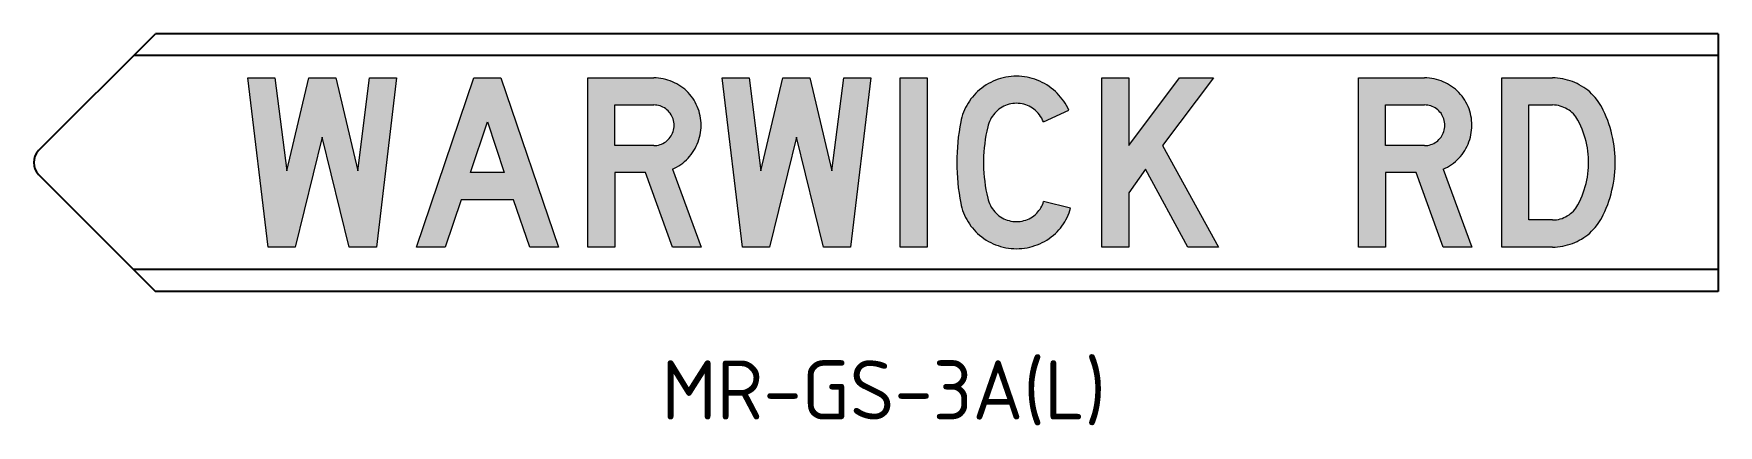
# Model space of a CAD drawing. Extents: x 47.6 to 147.2, y -248.9 to -225.8.
import ezdxf

# ---------------------------------------------------------------- set-up
doc = ezdxf.new("R2010")
doc.units = 0
doc.header["$LTSCALE"] = 12
doc.header["$MEASUREMENT"] = 0
doc.layers.get('0').update_dxf_attribs({"linetype": 'CONTINUOUS'})
doc.layers.add('L25', color=1, linetype='CONTINUOUS')
doc.layers.add('T50', color=7, linetype='CONTINUOUS')
doc.styles.add('ISO', font='ISO3098B')

msp = doc.modelspace()

# ---------------------------------------------------------------- hatches: boundary and pattern name
at = {"layer": 'L25'}
h = msp.add_hatch(color=256, dxfattribs=at)
h.paths.add_polyline_path([(60.239, -228.372), (61.84, -228.372), (62.538, -233.869), (63.835, -228.372), (65.436, -228.372), (66.733, -233.869), (67.437, -228.372), (69.033, -228.372), (67.836, -238.369), (66.235, -238.369), (64.638, -231.869), (63.037, -238.369), (61.441, -238.369)])
h.paths.add_polyline_path([(75.398, -233.969), (73.403, -233.969), (74.401, -230.971)], flags=16)
h.paths.add_polyline_path([(70.205, -238.369), (73.603, -228.372), (75.199, -228.372), (78.596, -238.369), (76.9, -238.369), (75.947, -235.57), (72.854, -235.57), (71.901, -238.369)])
h.paths.add_polyline_path([(88.273, -228.372), (89.87, -228.372), (90.568, -233.869), (91.87, -228.372), (93.466, -228.372), (94.768, -233.869), (95.467, -228.372), (97.063, -228.372), (95.866, -238.369), (94.265, -238.369), (92.668, -231.869), (91.067, -238.369), (89.471, -238.369)])
h.paths.add_polyline_path([(98.804, -228.372), (100.4, -228.372), (100.4, -238.369), (98.804, -238.369)])
h.paths.add_polyline_path([(110.716, -228.372), (112.313, -228.372), (112.313, -232.368), (115.311, -228.372), (117.311, -228.372), (114.313, -232.368), (117.61, -238.369), (115.809, -238.369), (113.31, -233.77), (112.313, -235.171), (112.313, -238.369), (110.716, -238.369)])
h.paths.add_polyline_path([(129.797, -232.368), (127.497, -232.368), (127.497, -229.969), (129.797, -229.969), (129.892, -229.973), (129.987, -229.983), (130.076, -230.003), (130.166, -230.028), (130.256, -230.058), (130.341, -230.098), (130.426, -230.143), (130.5, -230.198), (130.575, -230.258), (130.645, -230.318), (130.71, -230.388), (130.77, -230.462), (130.82, -230.542), (130.864, -230.622), (130.904, -230.712), (130.939, -230.797), (130.964, -230.891), (130.979, -230.981), (130.994, -231.076), (130.994, -231.171), (130.994, -231.265), (130.979, -231.36), (130.964, -231.45), (130.939, -231.54), (130.904, -231.63), (130.864, -231.714), (130.82, -231.799), (130.77, -231.879), (130.71, -231.949), (130.645, -232.019), (130.575, -232.084), (130.5, -232.143), (130.426, -232.193), (130.341, -232.243), (130.256, -232.278), (130.166, -232.313), (130.076, -232.338), (129.987, -232.358), (129.892, -232.368)], flags=16)
h.paths.add_polyline_path([(130.894, -233.77), (132.595, -238.369), (130.894, -238.369), (129.298, -233.969), (127.497, -233.969), (127.497, -238.369), (125.901, -238.369), (125.901, -228.372), (129.797, -228.372), (129.937, -228.372), (130.081, -228.382), (130.221, -228.402), (130.361, -228.427), (130.5, -228.457), (130.635, -228.497), (130.77, -228.542), (130.904, -228.592), (131.029, -228.652), (131.159, -228.716), (131.279, -228.791), (131.398, -228.866), (131.513, -228.951), (131.623, -229.041), (131.727, -229.135), (131.827, -229.235), (131.922, -229.34), (132.012, -229.455), (132.097, -229.569), (132.176, -229.684), (132.246, -229.809), (132.311, -229.934), (132.371, -230.063), (132.426, -230.198), (132.471, -230.333), (132.506, -230.467), (132.541, -230.607), (132.566, -230.747), (132.581, -230.886), (132.59, -231.026), (132.595, -231.171), (132.59, -231.315), (132.581, -231.455), (132.561, -231.6), (132.536, -231.739), (132.506, -231.879), (132.466, -232.014), (132.421, -232.148), (132.371, -232.283), (132.311, -232.413), (132.241, -232.543), (132.171, -232.662), (132.092, -232.782), (132.012, -232.902), (131.917, -233.011), (131.822, -233.116), (131.722, -233.221), (131.618, -233.316), (131.508, -233.406), (131.393, -233.49), (131.274, -233.57), (131.149, -233.645), (131.024, -233.71)])
h.paths.add_polyline_path([(137.364, -236.768), (135.968, -236.768), (135.968, -229.969), (137.364, -229.969), (137.479, -229.973), (137.594, -229.988), (137.709, -230.003), (137.818, -230.033), (137.928, -230.068), (138.033, -230.108), (138.138, -230.158), (138.237, -230.213), (138.337, -230.278), (138.427, -230.343), (138.512, -230.417), (138.597, -230.497), (138.671, -230.587), (138.741, -230.677), (138.806, -230.772), (138.866, -230.871), (138.951, -231.041), (139.036, -231.216), (139.11, -231.395), (139.18, -231.575), (139.24, -231.754), (139.295, -231.939), (139.345, -232.128), (139.39, -232.318), (139.425, -232.508), (139.45, -232.697), (139.469, -232.887), (139.484, -233.081), (139.494, -233.276), (139.494, -233.465), (139.484, -233.66), (139.469, -233.849), (139.45, -234.044), (139.425, -234.234), (139.39, -234.423), (139.345, -234.613), (139.295, -234.797), (139.24, -234.982), (139.18, -235.166), (139.11, -235.346), (139.036, -235.526), (138.951, -235.7), (138.866, -235.87), (138.806, -235.97), (138.741, -236.064), (138.671, -236.154), (138.597, -236.239), (138.512, -236.319), (138.427, -236.394), (138.337, -236.463), (138.237, -236.528), (138.138, -236.583), (138.033, -236.633), (137.928, -236.673), (137.818, -236.708), (137.709, -236.733), (137.594, -236.753), (137.479, -236.768)], flags=16)
h.paths.add_polyline_path([(137.364, -238.369), (134.366, -238.369), (134.366, -228.372), (137.364, -228.372), (137.514, -228.372), (137.664, -228.382), (137.813, -228.402), (137.963, -228.422), (138.108, -228.452), (138.252, -228.492), (138.397, -228.532), (138.537, -228.582), (138.676, -228.637), (138.816, -228.701), (138.946, -228.771), (139.075, -228.846), (139.205, -228.926), (139.325, -229.011), (139.445, -229.101), (139.559, -229.2), (139.669, -229.3), (139.774, -229.405), (139.874, -229.52), (139.968, -229.634), (140.058, -229.754), (140.143, -229.879), (140.223, -230.003), (140.298, -230.138), (140.362, -230.268), (140.457, -230.472), (140.542, -230.677), (140.622, -230.881), (140.697, -231.091), (140.761, -231.3), (140.826, -231.51), (140.876, -231.724), (140.926, -231.944), (140.966, -232.158), (141.001, -232.378), (141.026, -232.597), (141.051, -232.817), (141.061, -233.036), (141.071, -233.261), (141.071, -233.48), (141.061, -233.7), (141.051, -233.924), (141.026, -234.144), (141.001, -234.363), (140.966, -234.583), (140.926, -234.797), (140.876, -235.012), (140.826, -235.226), (140.761, -235.441), (140.697, -235.65), (140.622, -235.86), (140.542, -236.064), (140.457, -236.269), (140.362, -236.468), (140.298, -236.603), (140.223, -236.733), (140.143, -236.862), (140.058, -236.987), (139.968, -237.107), (139.874, -237.222), (139.774, -237.331), (139.669, -237.441), (139.559, -237.541), (139.445, -237.641), (139.325, -237.73), (139.205, -237.815), (139.075, -237.895), (138.946, -237.97), (138.816, -238.04), (138.676, -238.1), (138.537, -238.159), (138.397, -238.209), (138.252, -238.249), (138.108, -238.289), (137.963, -238.319), (137.813, -238.339), (137.664, -238.359), (137.514, -238.369)])
h.paths.add_polyline_path([(84.233, -232.368), (81.933, -232.368), (81.933, -229.969), (84.233, -229.969), (84.328, -229.973), (84.422, -229.983), (84.512, -230.003), (84.602, -230.028), (84.692, -230.058), (84.777, -230.098), (84.861, -230.143), (84.936, -230.198), (85.011, -230.258), (85.081, -230.318), (85.146, -230.388), (85.206, -230.462), (85.255, -230.542), (85.3, -230.622), (85.34, -230.712), (85.375, -230.797), (85.4, -230.891), (85.415, -230.981), (85.43, -231.076), (85.43, -231.171), (85.43, -231.265), (85.415, -231.36), (85.4, -231.45), (85.375, -231.54), (85.34, -231.63), (85.3, -231.714), (85.255, -231.799), (85.206, -231.879), (85.146, -231.949), (85.081, -232.019), (85.011, -232.084), (84.936, -232.143), (84.861, -232.193), (84.777, -232.243), (84.692, -232.278), (84.602, -232.313), (84.512, -232.338), (84.422, -232.358), (84.328, -232.368)], flags=16)
h.paths.add_polyline_path([(85.33, -233.77), (87.031, -238.369), (85.33, -238.369), (83.734, -233.969), (81.933, -233.969), (81.933, -238.369), (80.337, -238.369), (80.337, -228.372), (84.233, -228.372), (84.372, -228.372), (84.517, -228.382), (84.657, -228.402), (84.797, -228.427), (84.936, -228.457), (85.071, -228.497), (85.206, -228.542), (85.34, -228.592), (85.465, -228.652), (85.595, -228.716), (85.714, -228.791), (85.834, -228.866), (85.949, -228.951), (86.059, -229.041), (86.163, -229.135), (86.263, -229.235), (86.358, -229.34), (86.448, -229.455), (86.532, -229.569), (86.612, -229.684), (86.682, -229.809), (86.747, -229.934), (86.807, -230.063), (86.862, -230.198), (86.907, -230.333), (86.942, -230.467), (86.976, -230.607), (87.001, -230.747), (87.016, -230.886), (87.026, -231.026), (87.031, -231.171), (87.026, -231.315), (87.016, -231.455), (86.996, -231.6), (86.971, -231.739), (86.942, -231.879), (86.902, -232.014), (86.857, -232.148), (86.807, -232.283), (86.747, -232.413), (86.677, -232.543), (86.607, -232.662), (86.527, -232.782), (86.443, -232.902), (86.353, -233.011), (86.258, -233.116), (86.158, -233.221), (86.054, -233.316), (85.944, -233.406), (85.829, -233.49), (85.709, -233.57), (85.585, -233.645), (85.46, -233.71)])
h.paths.add_polyline_path([(105.673, -228.272), (105.513, -228.272), (105.359, -228.287), (105.199, -228.302), (105.044, -228.327), (104.89, -228.362), (104.735, -228.402), (104.586, -228.447), (104.436, -228.502), (104.291, -228.562), (104.152, -228.632), (104.012, -228.706), (103.877, -228.786), (103.742, -228.876), (103.618, -228.966), (103.493, -229.066), (103.373, -229.17), (103.269, -229.275), (103.164, -229.385), (103.069, -229.5), (102.974, -229.614), (102.889, -229.739), (102.81, -229.864), (102.735, -229.993), (102.665, -230.123), (102.6, -230.258), (102.54, -230.398), (102.49, -230.537), (102.446, -230.682), (102.406, -230.827), (102.376, -230.971), (102.321, -231.265), (102.276, -231.565), (102.236, -231.864), (102.206, -232.163), (102.181, -232.468), (102.161, -232.767), (102.151, -233.066), (102.146, -233.371), (102.151, -233.67), (102.161, -233.974), (102.181, -234.274), (102.206, -234.578), (102.236, -234.877), (102.276, -235.176), (102.321, -235.471), (102.376, -235.77), (102.406, -235.915), (102.446, -236.059), (102.49, -236.204), (102.54, -236.344), (102.6, -236.483), (102.665, -236.618), (102.735, -236.748), (102.81, -236.877), (102.889, -237.002), (102.974, -237.127), (103.069, -237.242), (103.164, -237.356), (103.269, -237.466), (103.373, -237.571), (103.493, -237.676), (103.618, -237.775), (103.742, -237.865), (103.877, -237.955), (104.012, -238.035), (104.152, -238.11), (104.291, -238.174), (104.436, -238.239), (104.586, -238.289), (104.735, -238.339), (104.89, -238.379), (105.044, -238.409), (105.199, -238.439), (105.359, -238.454), (105.513, -238.464), (105.673, -238.469), (105.833, -238.464), (105.987, -238.454), (106.147, -238.439), (106.302, -238.409), (106.456, -238.379), (106.606, -238.339), (106.76, -238.289), (106.905, -238.239), (107.05, -238.174), (107.194, -238.11), (107.334, -238.035), (107.469, -237.955), (107.604, -237.865), (107.728, -237.775), (107.853, -237.676), (107.973, -237.571), (108.077, -237.466), (108.177, -237.361), (108.272, -237.247), (108.362, -237.132), (108.447, -237.007), (108.526, -236.882), (108.601, -236.758), (108.666, -236.623), (108.726, -236.488), (108.781, -236.354), (108.831, -236.214), (108.871, -236.069), (107.269, -235.67), (107.244, -235.77), (107.209, -235.865), (107.165, -235.955), (107.12, -236.044), (107.065, -236.134), (107.005, -236.219), (106.94, -236.294), (106.87, -236.369), (106.79, -236.443), (106.706, -236.518), (106.616, -236.583), (106.521, -236.638), (106.421, -236.693), (106.322, -236.738), (106.217, -236.778), (106.112, -236.808), (106.002, -236.838), (105.892, -236.853), (105.783, -236.867), (105.673, -236.867), (105.563, -236.867), (105.449, -236.853), (105.344, -236.838), (105.234, -236.808), (105.129, -236.778), (105.025, -236.738), (104.925, -236.693), (104.825, -236.638), (104.73, -236.583), (104.64, -236.518), (104.556, -236.443), (104.476, -236.369), (104.396, -236.284), (104.321, -236.199), (104.251, -236.104), (104.186, -236.004), (104.132, -235.905), (104.082, -235.8), (104.042, -235.69), (104.002, -235.58), (103.972, -235.471), (103.917, -235.226), (103.872, -234.982), (103.832, -234.737), (103.797, -234.488), (103.767, -234.244), (103.747, -233.994), (103.733, -233.745), (103.728, -233.495), (103.728, -233.246), (103.733, -232.996), (103.747, -232.747), (103.767, -232.498), (103.797, -232.253), (103.832, -232.004), (103.872, -231.759), (103.917, -231.515), (103.972, -231.27), (104.002, -231.156), (104.042, -231.046), (104.082, -230.941), (104.132, -230.836), (104.186, -230.737), (104.251, -230.637), (104.321, -230.542), (104.396, -230.452), (104.476, -230.373), (104.556, -230.293), (104.64, -230.223), (104.73, -230.158), (104.825, -230.098), (104.925, -230.048), (105.025, -230.003), (105.129, -229.964), (105.234, -229.929), (105.344, -229.904), (105.449, -229.884), (105.563, -229.874), (105.673, -229.869), (105.783, -229.874), (105.892, -229.884), (106.002, -229.904), (106.112, -229.929), (106.217, -229.964), (106.322, -230.003), (106.421, -230.048), (106.521, -230.098), (106.616, -230.158), (106.706, -230.223), (106.79, -230.293), (106.87, -230.373), (106.955, -230.457), (107.03, -230.552), (107.1, -230.652), (107.165, -230.752), (107.219, -230.861), (107.269, -230.971), (108.771, -230.268), (108.701, -230.133), (108.631, -230.003), (108.551, -229.869), (108.467, -229.744), (108.377, -229.619), (108.282, -229.505), (108.182, -229.39), (108.077, -229.275), (107.973, -229.17), (107.853, -229.066), (107.728, -228.966), (107.604, -228.876), (107.469, -228.786), (107.334, -228.706), (107.194, -228.632), (107.05, -228.562), (106.905, -228.502), (106.76, -228.447), (106.606, -228.402), (106.456, -228.362), (106.302, -228.327), (106.147, -228.302), (105.987, -228.287), (105.833, -228.272)])

# ---------------------------------------------------------------- linework, layer by layer
at = {"color": 1, "lineweight": 0}
for points in [[(60.239, -228.372), (61.84, -228.372), (62.538, -233.869), (63.835, -228.372), (65.436, -228.372), (66.733, -233.869), (67.437, -228.372), (69.033, -228.372), (67.836, -238.369), (66.235, -238.369), (64.638, -231.869), (63.037, -238.369), (61.441, -238.369), (60.239, -228.372), (60.239, -228.372)], [(70.205, -238.369), (73.603, -228.372), (75.199, -228.372), (78.596, -238.369), (76.9, -238.369), (75.947, -235.57), (72.854, -235.57), (71.901, -238.369), (70.205, -238.369), (70.205, -238.369)], [(85.33, -233.77), (87.031, -238.369), (85.33, -238.369), (83.734, -233.969), (81.933, -233.969), (81.933, -238.369), (80.337, -238.369), (80.337, -228.372)], [(80.337, -228.372), (84.233, -228.372)], [(87.031, -231.171), (87.026, -231.026), (87.016, -230.886), (87.001, -230.747), (86.976, -230.607), (86.942, -230.467), (86.907, -230.333), (86.862, -230.198), (86.807, -230.063), (86.747, -229.934), (86.682, -229.809), (86.612, -229.684), (86.532, -229.569), (86.448, -229.455), (86.358, -229.34), (86.263, -229.235), (86.163, -229.135), (86.059, -229.041), (85.949, -228.951), (85.834, -228.866), (85.714, -228.791), (85.595, -228.716), (85.465, -228.652), (85.34, -228.592), (85.206, -228.542), (85.071, -228.497), (84.936, -228.457), (84.797, -228.427), (84.657, -228.402), (84.517, -228.382), (84.372, -228.372), (84.233, -228.372)], [(88.273, -228.372), (89.87, -228.372), (90.568, -233.869), (91.87, -228.372), (93.466, -228.372), (94.768, -233.869), (95.467, -228.372), (97.063, -228.372), (95.866, -238.369), (94.265, -238.369), (92.668, -231.869), (91.067, -238.369), (89.471, -238.369), (88.273, -228.372), (88.273, -228.372)], [(98.804, -228.372), (100.4, -228.372), (100.4, -238.369), (98.804, -238.369), (98.804, -228.372), (98.804, -228.372)], [(105.673, -228.272), (105.513, -228.272), (105.359, -228.287), (105.199, -228.302), (105.044, -228.327), (104.89, -228.362), (104.735, -228.402), (104.586, -228.447), (104.436, -228.502), (104.291, -228.562), (104.152, -228.632), (104.012, -228.706), (103.877, -228.786), (103.742, -228.876), (103.618, -228.966), (103.493, -229.066), (103.373, -229.17), (103.269, -229.275), (103.164, -229.385), (103.069, -229.5), (102.974, -229.614), (102.889, -229.739), (102.81, -229.864), (102.735, -229.993), (102.665, -230.123), (102.6, -230.258), (102.54, -230.398), (102.49, -230.537), (102.446, -230.682), (102.406, -230.827), (102.376, -230.971), (102.321, -231.265), (102.276, -231.565), (102.236, -231.864), (102.206, -232.163), (102.181, -232.468), (102.161, -232.767), (102.151, -233.066), (102.146, -233.371), (102.151, -233.67), (102.161, -233.974), (102.181, -234.274), (102.206, -234.578), (102.236, -234.877), (102.276, -235.176), (102.321, -235.471), (102.376, -235.77), (102.406, -235.915), (102.446, -236.059), (102.49, -236.204), (102.54, -236.344), (102.6, -236.483), (102.665, -236.618), (102.735, -236.748), (102.81, -236.877), (102.889, -237.002), (102.974, -237.127), (103.069, -237.242), (103.164, -237.356), (103.269, -237.466), (103.373, -237.571), (103.493, -237.676), (103.618, -237.775), (103.742, -237.865), (103.877, -237.955), (104.012, -238.035), (104.152, -238.11), (104.291, -238.174), (104.436, -238.239), (104.586, -238.289), (104.735, -238.339), (104.89, -238.379), (105.044, -238.409), (105.199, -238.439), (105.359, -238.454), (105.513, -238.464), (105.673, -238.469), (105.833, -238.464), (105.987, -238.454), (106.147, -238.439), (106.302, -238.409), (106.456, -238.379), (106.606, -238.339), (106.76, -238.289), (106.905, -238.239), (107.05, -238.174), (107.194, -238.11), (107.334, -238.035), (107.469, -237.955), (107.604, -237.865), (107.728, -237.775), (107.853, -237.676), (107.973, -237.571), (108.077, -237.466), (108.177, -237.361), (108.272, -237.247), (108.362, -237.132), (108.447, -237.007), (108.526, -236.882), (108.601, -236.758), (108.666, -236.623), (108.726, -236.488), (108.781, -236.354), (108.831, -236.214), (108.871, -236.069), (107.269, -235.67)], [(107.973, -229.17), (107.853, -229.066), (107.728, -228.966), (107.604, -228.876), (107.469, -228.786), (107.334, -228.706), (107.194, -228.632), (107.05, -228.562), (106.905, -228.502), (106.76, -228.447), (106.606, -228.402), (106.456, -228.362), (106.302, -228.327), (106.147, -228.302), (105.987, -228.287), (105.833, -228.272), (105.673, -228.272)], [(110.716, -228.372), (112.313, -228.372), (112.313, -232.368), (115.311, -228.372), (117.311, -228.372), (114.313, -232.368), (117.61, -238.369), (115.809, -238.369), (113.31, -233.77), (112.313, -235.171), (112.313, -238.369), (110.716, -238.369), (110.716, -228.372), (110.716, -228.372)], [(130.894, -233.77), (132.595, -238.369), (130.894, -238.369), (129.298, -233.969), (127.497, -233.969), (127.497, -238.369), (125.901, -238.369), (125.901, -228.372)], [(125.901, -228.372), (129.797, -228.372)], [(132.595, -231.171), (132.59, -231.026), (132.581, -230.886), (132.566, -230.747), (132.541, -230.607), (132.506, -230.467), (132.471, -230.333), (132.426, -230.198), (132.371, -230.063), (132.311, -229.934), (132.246, -229.809), (132.176, -229.684), (132.097, -229.569), (132.012, -229.455), (131.922, -229.34), (131.827, -229.235), (131.727, -229.135), (131.623, -229.041), (131.513, -228.951), (131.398, -228.866), (131.279, -228.791), (131.159, -228.716), (131.029, -228.652), (130.904, -228.592), (130.77, -228.542), (130.635, -228.497), (130.5, -228.457), (130.361, -228.427), (130.221, -228.402), (130.081, -228.382), (129.937, -228.372), (129.797, -228.372)], [(137.364, -238.369), (134.366, -238.369), (134.366, -228.372)], [(134.366, -228.372), (137.364, -228.372)], [(140.362, -230.268), (140.298, -230.138), (140.223, -230.003), (140.143, -229.879), (140.058, -229.754), (139.968, -229.634), (139.874, -229.52), (139.774, -229.405), (139.669, -229.3), (139.559, -229.2), (139.445, -229.101), (139.325, -229.011), (139.205, -228.926), (139.075, -228.846), (138.946, -228.771), (138.816, -228.701), (138.676, -228.637), (138.537, -228.582), (138.397, -228.532), (138.252, -228.492), (138.108, -228.452), (137.963, -228.422), (137.813, -228.402), (137.664, -228.382), (137.514, -228.372), (137.364, -228.372)], [(84.233, -232.368), (81.933, -232.368), (81.933, -229.969)], [(81.933, -229.969), (84.233, -229.969)], [(85.43, -231.171), (85.43, -231.076), (85.415, -230.981), (85.4, -230.891), (85.375, -230.797), (85.34, -230.712), (85.3, -230.622), (85.255, -230.542), (85.206, -230.462), (85.146, -230.388), (85.081, -230.318), (85.011, -230.258), (84.936, -230.198), (84.861, -230.143), (84.777, -230.098), (84.692, -230.058), (84.602, -230.028), (84.512, -230.003), (84.422, -229.983), (84.328, -229.973), (84.233, -229.969)], [(105.673, -229.869), (105.563, -229.874), (105.449, -229.884), (105.344, -229.904), (105.234, -229.929), (105.129, -229.964), (105.025, -230.003), (104.925, -230.048), (104.825, -230.098), (104.73, -230.158), (104.64, -230.223), (104.556, -230.293), (104.476, -230.373), (104.396, -230.452), (104.321, -230.542), (104.251, -230.637), (104.186, -230.737), (104.132, -230.836), (104.082, -230.941), (104.042, -231.046), (104.002, -231.156), (103.972, -231.27), (103.917, -231.515), (103.872, -231.759), (103.832, -232.004), (103.797, -232.253), (103.767, -232.498), (103.747, -232.747), (103.733, -232.996), (103.728, -233.246), (103.728, -233.495), (103.733, -233.745), (103.747, -233.994), (103.767, -234.244), (103.797, -234.488), (103.832, -234.737), (103.872, -234.982), (103.917, -235.226), (103.972, -235.471), (104.002, -235.58), (104.042, -235.69), (104.082, -235.8), (104.132, -235.905), (104.186, -236.004), (104.251, -236.104), (104.321, -236.199), (104.396, -236.284), (104.476, -236.369), (104.556, -236.443), (104.64, -236.518), (104.73, -236.583), (104.825, -236.638), (104.925, -236.693), (105.025, -236.738), (105.129, -236.778), (105.234, -236.808), (105.344, -236.838), (105.449, -236.853), (105.563, -236.867), (105.673, -236.867), (105.783, -236.867), (105.892, -236.853), (106.002, -236.838), (106.112, -236.808), (106.217, -236.778), (106.322, -236.738), (106.421, -236.693), (106.521, -236.638), (106.616, -236.583), (106.706, -236.518), (106.79, -236.443), (106.87, -236.369), (106.94, -236.294), (107.005, -236.219), (107.065, -236.134), (107.12, -236.044), (107.165, -235.955), (107.209, -235.865), (107.244, -235.77), (107.269, -235.67)], [(106.87, -230.373), (106.79, -230.293), (106.706, -230.223), (106.616, -230.158), (106.521, -230.098), (106.421, -230.048), (106.322, -230.003), (106.217, -229.964), (106.112, -229.929), (106.002, -229.904), (105.892, -229.884), (105.783, -229.874), (105.673, -229.869)], [(108.771, -230.268), (108.701, -230.133), (108.631, -230.003), (108.551, -229.869), (108.467, -229.744), (108.377, -229.619), (108.282, -229.505), (108.182, -229.39), (108.077, -229.275), (107.973, -229.17)], [(129.797, -232.368), (127.497, -232.368), (127.497, -229.969)], [(127.497, -229.969), (129.797, -229.969)], [(130.994, -231.171), (130.994, -231.076), (130.979, -230.981), (130.964, -230.891), (130.939, -230.797), (130.904, -230.712), (130.864, -230.622), (130.82, -230.542), (130.77, -230.462), (130.71, -230.388), (130.645, -230.318), (130.575, -230.258), (130.5, -230.198), (130.426, -230.143), (130.341, -230.098), (130.256, -230.058), (130.166, -230.028), (130.076, -230.003), (129.987, -229.983), (129.892, -229.973), (129.797, -229.969)], [(137.364, -236.768), (135.968, -236.768), (135.968, -229.969)], [(135.968, -229.969), (137.364, -229.969)], [(138.866, -230.871), (138.806, -230.772), (138.741, -230.677), (138.671, -230.587), (138.597, -230.497), (138.512, -230.417), (138.427, -230.343), (138.337, -230.278), (138.237, -230.213), (138.138, -230.158), (138.033, -230.108), (137.928, -230.068), (137.818, -230.033), (137.709, -230.003), (137.594, -229.988), (137.479, -229.973), (137.364, -229.969)], [(75.398, -233.969), (73.403, -233.969), (74.401, -230.971), (75.398, -233.969), (75.398, -233.969)], [(107.269, -230.971), (107.219, -230.861), (107.165, -230.752), (107.1, -230.652), (107.03, -230.552), (106.955, -230.457), (106.87, -230.373)], [(107.269, -230.971), (108.771, -230.268)], [(138.866, -235.87), (138.951, -235.7), (139.036, -235.526), (139.11, -235.346), (139.18, -235.166), (139.24, -234.982), (139.295, -234.797), (139.345, -234.613), (139.39, -234.423), (139.425, -234.234), (139.45, -234.044), (139.469, -233.849), (139.484, -233.66), (139.494, -233.465), (139.494, -233.276), (139.484, -233.081), (139.469, -232.887), (139.45, -232.697), (139.425, -232.508), (139.39, -232.318), (139.345, -232.128), (139.295, -231.939), (139.24, -231.754), (139.18, -231.575), (139.11, -231.395), (139.036, -231.216), (138.951, -231.041), (138.866, -230.871)], [(140.362, -236.468), (140.457, -236.269), (140.542, -236.064), (140.622, -235.86), (140.697, -235.65), (140.761, -235.441), (140.826, -235.226), (140.876, -235.012), (140.926, -234.797), (140.966, -234.583), (141.001, -234.363), (141.026, -234.144), (141.051, -233.924), (141.061, -233.7), (141.071, -233.48), (141.071, -233.261), (141.061, -233.036), (141.051, -232.817), (141.026, -232.597), (141.001, -232.378), (140.966, -232.158), (140.926, -231.944), (140.876, -231.724), (140.826, -231.51), (140.761, -231.3), (140.697, -231.091), (140.622, -230.881), (140.542, -230.677), (140.457, -230.472), (140.362, -230.268)], [(84.233, -232.368), (84.328, -232.368), (84.422, -232.358), (84.512, -232.338), (84.602, -232.313), (84.692, -232.278), (84.777, -232.243), (84.861, -232.193), (84.936, -232.143), (85.011, -232.084), (85.081, -232.019), (85.146, -231.949), (85.206, -231.879), (85.255, -231.799), (85.3, -231.714), (85.34, -231.63), (85.375, -231.54), (85.4, -231.45), (85.415, -231.36), (85.43, -231.265), (85.43, -231.171)], [(85.33, -233.77), (85.46, -233.71), (85.585, -233.645), (85.709, -233.57), (85.829, -233.49), (85.944, -233.406), (86.054, -233.316), (86.158, -233.221), (86.258, -233.116), (86.353, -233.011), (86.443, -232.902), (86.527, -232.782), (86.607, -232.662), (86.677, -232.543), (86.747, -232.413), (86.807, -232.283), (86.857, -232.148), (86.902, -232.014), (86.942, -231.879), (86.971, -231.739), (86.996, -231.6), (87.016, -231.455), (87.026, -231.315), (87.031, -231.171)], [(129.797, -232.368), (129.892, -232.368), (129.987, -232.358), (130.076, -232.338), (130.166, -232.313), (130.256, -232.278), (130.341, -232.243), (130.426, -232.193), (130.5, -232.143), (130.575, -232.084), (130.645, -232.019), (130.71, -231.949), (130.77, -231.879), (130.82, -231.799), (130.864, -231.714), (130.904, -231.63), (130.939, -231.54), (130.964, -231.45), (130.979, -231.36), (130.994, -231.265), (130.994, -231.171)], [(130.894, -233.77), (131.024, -233.71), (131.149, -233.645), (131.274, -233.57), (131.393, -233.49), (131.508, -233.406), (131.618, -233.316), (131.722, -233.221), (131.822, -233.116), (131.917, -233.011), (132.012, -232.902), (132.092, -232.782), (132.171, -232.662), (132.241, -232.543), (132.311, -232.413), (132.371, -232.283), (132.421, -232.148), (132.466, -232.014), (132.506, -231.879), (132.536, -231.739), (132.561, -231.6), (132.581, -231.455), (132.59, -231.315), (132.595, -231.171)], [(137.364, -236.768), (137.479, -236.768), (137.594, -236.753), (137.709, -236.733), (137.818, -236.708), (137.928, -236.673), (138.033, -236.633), (138.138, -236.583), (138.237, -236.528), (138.337, -236.463), (138.427, -236.394), (138.512, -236.319), (138.597, -236.239), (138.671, -236.154), (138.741, -236.064), (138.806, -235.97), (138.866, -235.87)], [(137.364, -238.369), (137.514, -238.369), (137.664, -238.359), (137.813, -238.339), (137.963, -238.319), (138.108, -238.289), (138.252, -238.249), (138.397, -238.209), (138.537, -238.159), (138.676, -238.1), (138.816, -238.04), (138.946, -237.97), (139.075, -237.895), (139.205, -237.815), (139.325, -237.73), (139.445, -237.641), (139.559, -237.541), (139.669, -237.441), (139.774, -237.331), (139.874, -237.222), (139.968, -237.107), (140.058, -236.987), (140.143, -236.862), (140.223, -236.733), (140.298, -236.603), (140.362, -236.468)]]:
    msp.add_lwpolyline(points, dxfattribs=at)
at = {"layer": 'L25'}
for p, q in [((47.869, -232.669), (54.787, -225.751)), ((147.162, -225.751), (54.787, -225.751)), ((147.162, -225.751), (147.162, -241.001)), ((147.162, -227.051), (53.487, -227.051)), ((47.869, -234.083), (54.787, -241.001)), ((147.162, -239.701), (53.487, -239.701)), ((147.162, -241.001), (54.787, -241.001))]:
    msp.add_line(p, q, dxfattribs=at)
msp.add_arc((48.577, -233.376), 1, 135, 225, dxfattribs=at)

# ---------------------------------------------------------------- texts
at = {"layer": 'T50', "style": 'ISO'}
msp.add_text('MR-GS-3A(L)', height=3.5, dxfattribs=at).set_placement((84.693, -248.57))

doc.saveas('drawing.dxf')
